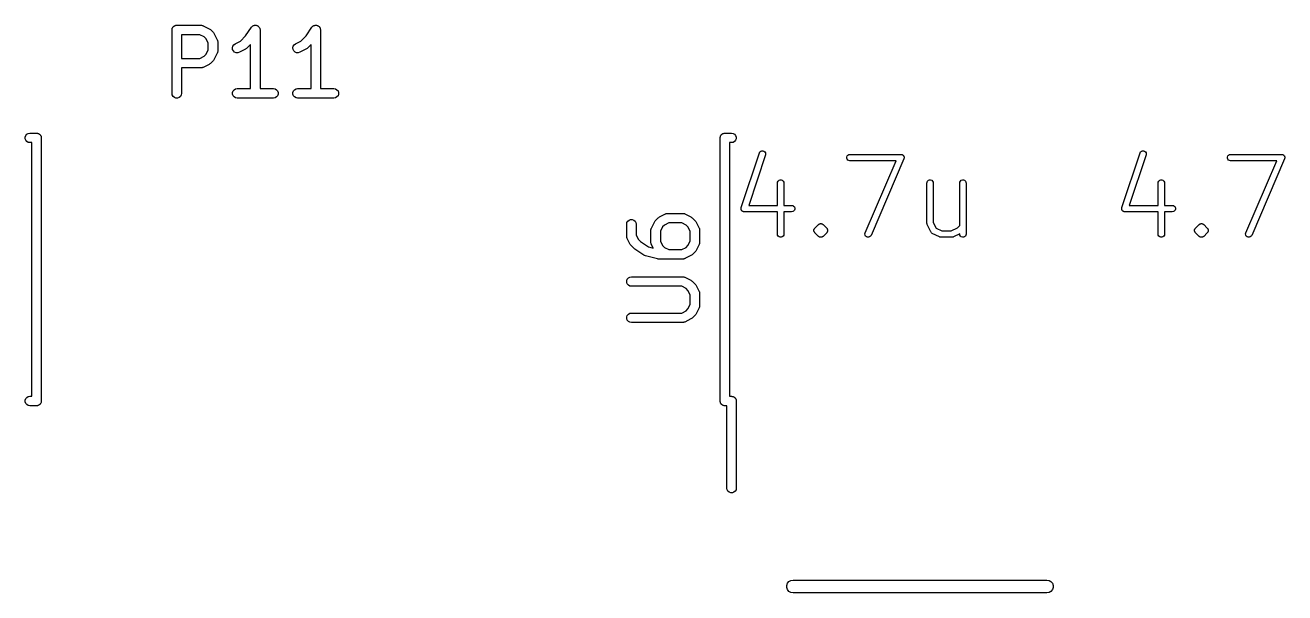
# Model space of a CAD drawing. Extents: x -2.2 to 75.9, y -81.1 to 9.2.
# Drawn here: x 36.9 to 56.75, y -44.1 to -35.15 of the extents above; entities that cross this region are included whole.
import ezdxf

# ---------------------------------------------------------------- set-up
doc = ezdxf.new("R2010")
doc.units = 0
doc.header["$MEASUREMENT"] = 0
doc.layers.add('BLACK', color=7, linetype='CONTINUOUS')

msp = doc.modelspace()

# ---------------------------------------------------------------- linework, layer by layer
at = {"layer": 'Black'}
for p, q in [((39.2107, -35.2224), (39.2119, -35.2159)), ((39.2107, -36.2224), (39.2107, -35.2224)), ((39.2119, -35.2094), (39.2141, -35.2032)), ((39.2119, -35.2159), (39.2119, -35.2094)), ((39.2141, -35.2032), (39.2152, -35.1967)), ((39.2152, -35.1967), (39.2185, -35.191)), ((39.2185, -35.191), (39.2208, -35.1849)), ((39.2208, -35.1849), (39.225, -35.1799)), ((39.225, -35.1799), (39.2283, -35.1742)), ((39.2283, -35.1742), (39.2333, -35.17)), ((39.2333, -35.17), (39.2375, -35.1649)), ((39.2375, -35.1649), (39.2432, -35.1616)), ((39.2432, -35.1616), (39.2482, -35.1574)), ((39.2482, -35.1574), (39.2544, -35.1552)), ((39.2544, -35.1552), (39.2601, -35.1519)), ((39.2601, -35.1519), (39.2665, -35.1508)), ((39.2665, -35.1508), (39.2727, -35.1485)), ((39.2727, -35.1485), (39.2793, -35.1485)), ((39.2793, -35.1485), (39.2857, -35.1474)), ((39.2857, -35.1474), (39.6667, -35.1474)), ((39.3607, -35.2974), (39.3607, -35.6712)), ((39.649, -35.2974), (39.3607, -35.2974)), ((39.7175, -35.3316), (39.649, -35.2974)), ((39.6667, -35.1474), (39.6709, -35.1481)), ((39.6709, -35.1481), (39.6752, -35.1479)), ((39.6752, -35.1479), (39.6837, -35.1504)), ((39.6837, -35.1504), (39.6923, -35.1519)), ((39.6923, -35.1519), (39.6961, -35.1541)), ((39.6961, -35.1541), (39.7002, -35.1553)), ((39.7002, -35.1553), (39.7954, -35.2029)), ((39.7479, -35.362), (39.7175, -35.3316)), ((39.7954, -35.2029), (39.8051, -35.2101)), ((39.8051, -35.2101), (39.8149, -35.217)), ((39.8149, -35.217), (39.8626, -35.2646)), ((39.8626, -35.2646), (39.8694, -35.2744)), ((39.8694, -35.2744), (39.8766, -35.2841)), ((39.8766, -35.2841), (39.9242, -35.3793)), ((40.2889, -35.3988), (40.3703, -35.3175)), ((40.3703, -35.3175), (40.4614, -35.1808)), ((40.4614, -35.1808), (40.4643, -35.1778)), ((40.4643, -35.1778), (40.4664, -35.1742)), ((40.4664, -35.1742), (40.4732, -35.1684)), ((40.4732, -35.1684), (40.4794, -35.1619)), ((40.4794, -35.1619), (40.4831, -35.1601)), ((40.4831, -35.1601), (40.4863, -35.1574)), ((40.4863, -35.1574), (40.4947, -35.1544)), ((40.4947, -35.1544), (40.5027, -35.1504)), ((40.5027, -35.1504), (40.5069, -35.1499)), ((40.5069, -35.1499), (40.5108, -35.1485)), ((40.5108, -35.1485), (40.5197, -35.1485)), ((40.5197, -35.1485), (40.5286, -35.1475)), ((40.5286, -35.1475), (40.5327, -35.1485)), ((40.5327, -35.1485), (40.5368, -35.1485)), ((40.5368, -35.1485), (40.5452, -35.1516)), ((40.5452, -35.1516), (40.5539, -35.1537)), ((40.5539, -35.1537), (40.5574, -35.156)), ((40.5574, -35.156), (40.5613, -35.1574)), ((40.5613, -35.1574), (40.5682, -35.1632)), ((40.5682, -35.1632), (40.5756, -35.1681)), ((40.5756, -35.1681), (40.5781, -35.1715)), ((40.5781, -35.1715), (40.5813, -35.1742)), ((40.5813, -35.1742), (40.5857, -35.1819)), ((40.5857, -35.1819), (40.591, -35.1891)), ((40.591, -35.1891), (40.5922, -35.1931)), ((40.5922, -35.1931), (40.5943, -35.1967)), ((40.5943, -35.1967), (40.5958, -35.2055)), ((40.5958, -35.2055), (40.5984, -35.2141)), ((40.5984, -35.2141), (40.5981, -35.2183)), ((40.5981, -35.2183), (40.5988, -35.2224)), ((40.5988, -35.2224), (40.5988, -36.1474)), ((41.2413, -35.3988), (41.3227, -35.3175)), ((41.3227, -35.3175), (41.4138, -35.1808)), ((41.4138, -35.1808), (41.4167, -35.1778)), ((41.4167, -35.1778), (41.4187, -35.1742)), ((41.4187, -35.1742), (41.4256, -35.1684)), ((41.4256, -35.1684), (41.4318, -35.1619)), ((41.4318, -35.1619), (41.4355, -35.1601)), ((41.4355, -35.1601), (41.4387, -35.1574)), ((41.4387, -35.1574), (41.4471, -35.1544)), ((41.4471, -35.1544), (41.4551, -35.1504)), ((41.4551, -35.1504), (41.4593, -35.1499)), ((41.4593, -35.1499), (41.4632, -35.1485)), ((41.4632, -35.1485), (41.4721, -35.1485)), ((41.4721, -35.1485), (41.481, -35.1475)), ((41.481, -35.1475), (41.4851, -35.1485)), ((41.4851, -35.1485), (41.4892, -35.1485)), ((41.4892, -35.1485), (41.4976, -35.1516)), ((41.4976, -35.1516), (41.5063, -35.1537)), ((41.5063, -35.1537), (41.5098, -35.156)), ((41.5098, -35.156), (41.5137, -35.1574)), ((41.5137, -35.1574), (41.5205, -35.1632)), ((41.5205, -35.1632), (41.528, -35.1681)), ((41.528, -35.1681), (41.5305, -35.1715)), ((41.5305, -35.1715), (41.5336, -35.1742)), ((41.5336, -35.1742), (41.5381, -35.1819)), ((41.5381, -35.1819), (41.5434, -35.1891)), ((41.5434, -35.1891), (41.5446, -35.1931)), ((41.5446, -35.1931), (41.5467, -35.1967)), ((41.5467, -35.1967), (41.5482, -35.2055)), ((41.5482, -35.2055), (41.5507, -35.2141)), ((41.5507, -35.2141), (41.5505, -35.2183)), ((41.5505, -35.2183), (41.5512, -35.2224)), ((41.5512, -35.2224), (41.5512, -36.1474)), ((39.7821, -35.4306), (39.7479, -35.362)), ((39.7479, -35.6065), (39.7821, -35.538)), ((39.7821, -35.538), (39.7821, -35.4306)), ((39.9242, -35.3793), (39.9255, -35.3835)), ((39.9255, -35.3835), (39.9276, -35.3872)), ((39.9276, -35.3872), (39.9291, -35.3959)), ((39.9291, -35.3959), (39.9317, -35.4043)), ((39.9317, -35.4043), (39.9314, -35.4086)), ((39.9314, -35.4086), (39.9321, -35.4129)), ((39.9321, -35.4129), (39.9321, -35.5557)), ((40.1632, -35.5036), (40.1693, -35.4783)), ((40.1662, -35.5295), (40.1632, -35.5036)), ((40.1779, -35.5528), (40.1662, -35.5295)), ((40.1693, -35.4783), (40.1836, -35.4565)), ((40.1836, -35.4565), (40.2046, -35.441)), ((40.2046, -35.441), (40.2889, -35.3988)), ((40.3669, -35.5276), (40.2716, -35.5752)), ((40.3765, -35.5204), (40.3669, -35.5276)), ((40.3864, -35.5135), (40.3765, -35.5204)), ((40.4488, -35.4511), (40.3864, -35.5135)), ((40.4488, -36.1474), (40.4488, -35.4511)), ((41.1156, -35.5036), (41.1217, -35.4783)), ((41.1186, -35.5295), (41.1156, -35.5036)), ((41.1302, -35.5528), (41.1186, -35.5295)), ((41.1217, -35.4783), (41.136, -35.4565)), ((41.136, -35.4565), (41.1569, -35.441)), ((41.1569, -35.441), (41.2413, -35.3988)), ((41.3193, -35.5276), (41.224, -35.5752)), ((41.3289, -35.5204), (41.3193, -35.5276)), ((41.3387, -35.5135), (41.3289, -35.5204)), ((41.4012, -35.4511), (41.3387, -35.5135)), ((41.4012, -36.1474), (41.4012, -35.4511)), ((39.3607, -35.6712), (39.649, -35.6712)), ((39.649, -35.6712), (39.7175, -35.6369)), ((39.7175, -35.6369), (39.7479, -35.6065)), ((39.8626, -35.704), (39.8149, -35.7516)), ((39.8694, -35.6942), (39.8626, -35.704)), ((39.8766, -35.6845), (39.8694, -35.6942)), ((39.9242, -35.5893), (39.8766, -35.6845)), ((39.9255, -35.5851), (39.9242, -35.5893)), ((39.9276, -35.5814), (39.9255, -35.5851)), ((39.9291, -35.5727), (39.9276, -35.5814)), ((39.9317, -35.5643), (39.9291, -35.5727)), ((39.9321, -35.5557), (39.9314, -35.56)), ((39.9314, -35.56), (39.9317, -35.5643)), ((40.1968, -35.5707), (40.1779, -35.5528)), ((40.2207, -35.581), (40.1968, -35.5707)), ((40.2467, -35.5826), (40.2207, -35.581)), ((40.2716, -35.5752), (40.2467, -35.5826)), ((41.1492, -35.5707), (41.1302, -35.5528)), ((41.173, -35.581), (41.1492, -35.5707)), ((41.199, -35.5826), (41.173, -35.581)), ((41.224, -35.5752), (41.199, -35.5826)), ((39.6667, -35.8212), (39.3607, -35.8212)), ((39.3607, -35.8212), (39.3607, -36.2224)), ((39.6709, -35.8204), (39.6667, -35.8212)), ((39.6752, -35.8207), (39.6709, -35.8204)), ((39.6837, -35.8182), (39.6752, -35.8207)), ((39.6923, -35.8167), (39.6837, -35.8182)), ((39.6961, -35.8145), (39.6923, -35.8167)), ((39.7002, -35.8133), (39.6961, -35.8145)), ((39.7954, -35.7657), (39.7002, -35.8133)), ((39.8051, -35.7585), (39.7954, -35.7657)), ((39.8149, -35.7516), (39.8051, -35.7585)), ((39.2152, -36.248), (39.2107, -36.2224)), ((39.2283, -36.2706), (39.2152, -36.248)), ((39.2482, -36.2873), (39.2283, -36.2706)), ((39.2727, -36.2962), (39.2482, -36.2873)), ((39.2987, -36.2962), (39.2727, -36.2962)), ((39.3232, -36.2873), (39.2987, -36.2962)), ((39.3432, -36.2706), (39.3232, -36.2873)), ((39.3562, -36.248), (39.3432, -36.2706)), ((39.3607, -36.2224), (39.3562, -36.248)), ((40.1642, -36.2094), (40.1731, -36.1849)), ((40.1642, -36.2354), (40.1642, -36.2094)), ((40.1731, -36.2599), (40.1642, -36.2354)), ((40.1731, -36.1849), (40.1899, -36.1649)), ((40.1899, -36.2798), (40.1731, -36.2599)), ((40.1899, -36.1649), (40.2124, -36.1519)), ((40.2124, -36.2929), (40.1899, -36.2798)), ((40.2124, -36.1519), (40.2381, -36.1474)), ((40.2381, -36.2974), (40.2124, -36.2929)), ((40.2381, -36.1474), (40.4488, -36.1474)), ((40.8095, -36.2974), (40.2381, -36.2974)), ((40.5988, -36.1474), (40.8095, -36.1474)), ((40.8095, -36.1474), (40.8352, -36.1519)), ((40.8352, -36.2929), (40.8095, -36.2974)), ((40.8352, -36.1519), (40.8577, -36.1649)), ((40.8577, -36.2798), (40.8352, -36.2929)), ((40.8577, -36.1649), (40.8745, -36.1849)), ((40.8745, -36.2599), (40.8577, -36.2798)), ((40.8745, -36.1849), (40.8834, -36.2094)), ((40.8834, -36.2354), (40.8745, -36.2599)), ((40.8834, -36.2094), (40.8834, -36.2354)), ((41.1166, -36.2094), (41.1255, -36.1849)), ((41.1166, -36.2354), (41.1166, -36.2094)), ((41.1255, -36.2599), (41.1166, -36.2354)), ((41.1255, -36.1849), (41.1423, -36.1649)), ((41.1423, -36.2798), (41.1255, -36.2599)), ((41.1423, -36.1649), (41.1648, -36.1519)), ((41.1648, -36.2929), (41.1423, -36.2798)), ((41.1648, -36.1519), (41.1905, -36.1474)), ((41.1905, -36.2974), (41.1648, -36.2929)), ((41.1905, -36.1474), (41.4012, -36.1474)), ((41.7619, -36.2974), (41.1905, -36.2974)), ((41.5512, -36.1474), (41.7619, -36.1474)), ((41.7619, -36.1474), (41.7876, -36.1519)), ((41.7876, -36.2929), (41.7619, -36.2974)), ((41.7876, -36.1519), (41.8101, -36.1649)), ((41.8101, -36.2798), (41.7876, -36.2929)), ((41.8101, -36.1649), (41.8269, -36.1849)), ((41.8269, -36.2599), (41.8101, -36.2798)), ((41.8269, -36.1849), (41.8358, -36.2094)), ((41.8358, -36.2354), (41.8269, -36.2599)), ((41.8358, -36.2094), (41.8358, -36.2354)), ((36.8961, -36.912), (36.905, -36.8875)), ((36.8961, -36.938), (36.8961, -36.912)), ((36.905, -36.8875), (36.9218, -36.8675)), ((36.9218, -36.8675), (36.9443, -36.8545)), ((36.9443, -36.8545), (36.97, -36.85)), ((36.97, -36.85), (37.075, -36.85)), ((37.075, -36.85), (37.0815, -36.8511)), ((37.0815, -36.8511), (37.088, -36.8511)), ((37.088, -36.8511), (37.0942, -36.8534)), ((37.0942, -36.8534), (37.1007, -36.8545)), ((37.1007, -36.8545), (37.1063, -36.8578)), ((37.1063, -36.8578), (37.1125, -36.86)), ((37.1125, -36.86), (37.1175, -36.8643)), ((37.1175, -36.8643), (37.1232, -36.8675)), ((37.1232, -36.8675), (37.1274, -36.8726)), ((37.1274, -36.8726), (37.1325, -36.8768)), ((37.1325, -36.8768), (37.1357, -36.8825)), ((37.1357, -36.8825), (37.14, -36.8875)), ((37.14, -36.8875), (37.1422, -36.8937)), ((37.1422, -36.8937), (37.1455, -36.8993)), ((37.1455, -36.8993), (37.1466, -36.9058)), ((37.1466, -36.9058), (37.1489, -36.912)), ((37.1489, -36.912), (37.1489, -36.9185)), ((37.1489, -36.9185), (37.15, -36.925)), ((37.15, -36.925), (37.15, -41.075)), ((47.85, -36.925), (47.8511, -36.9185)), ((47.85, -41.075), (47.85, -36.925)), ((47.8511, -36.912), (47.8534, -36.9058)), ((47.8511, -36.9185), (47.8511, -36.912)), ((47.8534, -36.9058), (47.8545, -36.8993)), ((47.8545, -36.8993), (47.8578, -36.8937)), ((47.8578, -36.8937), (47.86, -36.8875)), ((47.86, -36.8875), (47.8643, -36.8825)), ((47.8643, -36.8825), (47.8675, -36.8768)), ((47.8675, -36.8768), (47.8726, -36.8726)), ((47.8726, -36.8726), (47.8768, -36.8675)), ((47.8768, -36.8675), (47.8825, -36.8643)), ((47.8825, -36.8643), (47.8875, -36.86)), ((47.8875, -36.86), (47.8937, -36.8578)), ((47.8937, -36.8578), (47.8993, -36.8545)), ((47.8993, -36.8545), (47.9058, -36.8534)), ((47.9058, -36.8534), (47.912, -36.8511)), ((47.912, -36.8511), (47.9185, -36.8511)), ((47.9185, -36.8511), (47.925, -36.85)), ((47.925, -36.85), (48.03, -36.85)), ((48.03, -36.85), (48.0557, -36.8545)), ((48.0557, -36.8545), (48.0782, -36.8675)), ((48.0782, -36.8675), (48.095, -36.8875)), ((48.095, -36.8875), (48.1039, -36.912)), ((48.1039, -36.912), (48.1039, -36.938)), ((36.905, -36.9625), (36.8961, -36.938)), ((36.9218, -36.9825), (36.905, -36.9625)), ((36.9443, -36.9955), (36.9218, -36.9825)), ((36.97, -37), (36.9443, -36.9955)), ((37, -37), (36.97, -37)), ((37, -41), (37, -37)), ((48.03, -37), (48, -37)), ((48, -37), (48, -41)), ((48.0557, -36.9955), (48.03, -37)), ((48.0782, -36.9825), (48.0557, -36.9955)), ((48.095, -36.9625), (48.0782, -36.9825)), ((48.1039, -36.938), (48.095, -36.9625)), ((48.5069, -37.1288), (48.5245, -37.1283)), ((48.5245, -37.1283), (48.5413, -37.1339)), ((54.5069, -37.1288), (54.5245, -37.1283)), ((54.5245, -37.1283), (54.5413, -37.1339)), ((48.1816, -38.0243), (48.4689, -37.1625)), ((48.5653, -37.1947), (48.3003, -37.9896)), ((48.4689, -37.1625), (48.4773, -37.147)), ((48.4773, -37.147), (48.4905, -37.1353)), ((48.4905, -37.1353), (48.5069, -37.1288)), ((48.5413, -37.1339), (48.5551, -37.1449)), ((48.5551, -37.1449), (48.5643, -37.1599)), ((48.5643, -37.1599), (48.5679, -37.1772)), ((48.5679, -37.1772), (48.5653, -37.1947)), ((49.8459, -37.2272), (49.8519, -37.2106)), ((49.8459, -37.2449), (49.8459, -37.2272)), ((49.8519, -37.2614), (49.8459, -37.2449)), ((49.8519, -37.2106), (49.8633, -37.1971)), ((49.8633, -37.275), (49.8519, -37.2614)), ((49.8633, -37.1971), (49.8786, -37.1883)), ((49.8786, -37.2838), (49.8633, -37.275)), ((49.8786, -37.1883), (49.8959, -37.1852)), ((49.8959, -37.2868), (49.8786, -37.2838)), ((49.8959, -37.1852), (50.7003, -37.1852)), ((50.6232, -37.2868), (49.8959, -37.2868)), ((50.1365, -38.4225), (50.6232, -37.2868)), ((50.747, -37.2561), (50.2299, -38.4626)), ((50.7003, -37.1852), (50.706, -37.1863)), ((50.706, -37.1863), (50.7119, -37.1866)), ((50.7119, -37.1866), (50.7146, -37.1878)), ((50.7146, -37.1878), (50.7176, -37.1883)), ((50.7176, -37.1883), (50.7227, -37.1912)), ((50.7227, -37.1912), (50.7281, -37.1935)), ((50.7281, -37.1935), (50.7303, -37.1956)), ((50.7303, -37.1956), (50.7329, -37.1971)), ((50.7329, -37.1971), (50.7367, -37.2016)), ((50.7367, -37.2016), (50.7409, -37.2056)), ((50.7409, -37.2056), (50.7423, -37.2083)), ((50.7423, -37.2083), (50.7443, -37.2106)), ((50.7443, -37.2106), (50.7463, -37.2161)), ((50.7463, -37.2161), (50.7489, -37.2214)), ((50.7483, -37.2504), (50.747, -37.2561)), ((50.7503, -37.2449), (50.7483, -37.2504)), ((50.7489, -37.2214), (50.7493, -37.2244)), ((50.7493, -37.2244), (50.7503, -37.2272)), ((50.7503, -37.2272), (50.7503, -37.2331)), ((50.7503, -37.2331), (50.751, -37.2389)), ((50.751, -37.2389), (50.7503, -37.2418)), ((50.7503, -37.2418), (50.7503, -37.2449)), ((54.1816, -38.0243), (54.4689, -37.1625)), ((54.5653, -37.1947), (54.3003, -37.9896)), ((54.4689, -37.1625), (54.4773, -37.147)), ((54.4773, -37.147), (54.4905, -37.1353)), ((54.4905, -37.1353), (54.5069, -37.1288)), ((54.5413, -37.1339), (54.5551, -37.1449)), ((54.5551, -37.1449), (54.5643, -37.1599)), ((54.5643, -37.1599), (54.5679, -37.1772)), ((54.5679, -37.1772), (54.5653, -37.1947)), ((55.8459, -37.2272), (55.8519, -37.2106)), ((55.8459, -37.2449), (55.8459, -37.2272)), ((55.8519, -37.2614), (55.8459, -37.2449)), ((55.8519, -37.2106), (55.8633, -37.1971)), ((55.8633, -37.275), (55.8519, -37.2614)), ((55.8633, -37.1971), (55.8786, -37.1883)), ((55.8786, -37.2838), (55.8633, -37.275)), ((55.8786, -37.1883), (55.8959, -37.1852)), ((55.8959, -37.2868), (55.8786, -37.2838)), ((55.8959, -37.1852), (56.7003, -37.1852)), ((56.6232, -37.2868), (55.8959, -37.2868)), ((56.1365, -38.4225), (56.6232, -37.2868)), ((56.747, -37.2561), (56.2299, -38.4626)), ((56.7003, -37.1852), (56.706, -37.1863)), ((56.706, -37.1863), (56.7119, -37.1866)), ((56.7119, -37.1866), (56.7146, -37.1878)), ((56.7146, -37.1878), (56.7176, -37.1883)), ((56.7176, -37.1883), (56.7227, -37.1912)), ((56.7227, -37.1912), (56.7281, -37.1935)), ((56.7281, -37.1935), (56.7303, -37.1956)), ((56.7303, -37.1956), (56.7329, -37.1971)), ((56.7329, -37.1971), (56.7367, -37.2016)), ((56.7367, -37.2016), (56.7409, -37.2056)), ((56.7409, -37.2056), (56.7423, -37.2083)), ((56.7423, -37.2083), (56.7443, -37.2106)), ((56.7443, -37.2106), (56.7463, -37.2161)), ((56.7463, -37.2161), (56.7489, -37.2214)), ((56.7483, -37.2504), (56.747, -37.2561)), ((56.7503, -37.2449), (56.7483, -37.2504)), ((56.7489, -37.2214), (56.7493, -37.2244)), ((56.7493, -37.2244), (56.7503, -37.2272)), ((56.7503, -37.2272), (56.7503, -37.2331)), ((56.7503, -37.2331), (56.751, -37.2389)), ((56.751, -37.2389), (56.7503, -37.2418)), ((56.7503, -37.2418), (56.7503, -37.2449)), ((48.7535, -37.6382), (48.7566, -37.6208)), ((48.7535, -37.9896), (48.7535, -37.6382)), ((48.7566, -37.6208), (48.7654, -37.6056)), ((48.7654, -37.6056), (48.7789, -37.5942)), ((48.7789, -37.5942), (48.7955, -37.5882)), ((48.7955, -37.5882), (48.8132, -37.5882)), ((48.8132, -37.5882), (48.8297, -37.5942)), ((48.8297, -37.5942), (48.8432, -37.6056)), ((48.8432, -37.6056), (48.8521, -37.6208)), ((48.8521, -37.6208), (48.8551, -37.6382)), ((48.8551, -37.6382), (48.8551, -37.9896)), ((51.1091, -37.6382), (51.1121, -37.6208)), ((51.1091, -38.2702), (51.1091, -37.6382)), ((51.1121, -37.6208), (51.121, -37.6056)), ((51.121, -37.6056), (51.1345, -37.5942)), ((51.1345, -37.5942), (51.1511, -37.5882)), ((51.1511, -37.5882), (51.1687, -37.5882)), ((51.1687, -37.5882), (51.1853, -37.5942)), ((51.1853, -37.5942), (51.1988, -37.6056)), ((51.1988, -37.6056), (51.2076, -37.6208)), ((51.2076, -37.6208), (51.2107, -37.6382)), ((51.2107, -37.6382), (51.2107, -38.2582)), ((51.6262, -37.6382), (51.6292, -37.6208)), ((51.6262, -38.3066), (51.6262, -37.6382)), ((51.6292, -37.6208), (51.638, -37.6056)), ((51.638, -37.6056), (51.6516, -37.5942)), ((51.6516, -37.5942), (51.6681, -37.5882)), ((51.6681, -37.5882), (51.6858, -37.5882)), ((51.6858, -37.5882), (51.7024, -37.5942)), ((51.7024, -37.5942), (51.7159, -37.6056)), ((51.7159, -37.6056), (51.7247, -37.6208)), ((51.7247, -37.6208), (51.7278, -37.6382)), ((51.7278, -37.6382), (51.7278, -38.4425)), ((54.7535, -37.6382), (54.7566, -37.6208)), ((54.7535, -37.9896), (54.7535, -37.6382)), ((54.7566, -37.6208), (54.7654, -37.6056)), ((54.7654, -37.6056), (54.7789, -37.5942)), ((54.7789, -37.5942), (54.7955, -37.5882)), ((54.7955, -37.5882), (54.8132, -37.5882)), ((54.8132, -37.5882), (54.8297, -37.5942)), ((54.8297, -37.5942), (54.8432, -37.6056)), ((54.8432, -37.6056), (54.8521, -37.6208)), ((54.8521, -37.6208), (54.8551, -37.6382)), ((54.8551, -37.6382), (54.8551, -37.9896)), ((46.9944, -38.1222), (46.9982, -38.12)), ((46.9982, -38.12), (47.0068, -38.1185)), ((47.0068, -38.1185), (47.0152, -38.116)), ((47.0152, -38.116), (47.0196, -38.1162)), ((47.0196, -38.1162), (47.0238, -38.1155)), ((47.0238, -38.1155), (47.2619, -38.1155)), ((47.2619, -38.1155), (47.2662, -38.1162)), ((47.2662, -38.1162), (47.2705, -38.116)), ((47.2705, -38.116), (47.2789, -38.1185)), ((47.2789, -38.1185), (47.2876, -38.12)), ((47.2876, -38.12), (47.2913, -38.1222)), ((48.179, -38.0418), (48.1798, -38.0367)), ((48.1798, -38.0454), (48.179, -38.0418)), ((48.1798, -38.0316), (48.1811, -38.028)), ((48.1798, -38.0367), (48.1798, -38.0316)), ((48.1798, -38.0492), (48.1798, -38.0454)), ((48.1815, -38.054), (48.1798, -38.0492)), ((48.1811, -38.028), (48.1816, -38.0243)), ((48.1826, -38.0591), (48.1815, -38.054)), ((48.1845, -38.0623), (48.1826, -38.0591)), ((48.1858, -38.0658), (48.1845, -38.0623)), ((48.1891, -38.0697), (48.1858, -38.0658)), ((48.1918, -38.0741), (48.1891, -38.0697)), ((48.1947, -38.0764), (48.1918, -38.0741)), ((48.1972, -38.0793), (48.1947, -38.0764)), ((48.2016, -38.0819), (48.1972, -38.0793)), ((48.2056, -38.0851), (48.2016, -38.0819)), ((48.2092, -38.0862), (48.2056, -38.0851)), ((48.2124, -38.0881), (48.2092, -38.0862)), ((48.2175, -38.089), (48.2124, -38.0881)), ((48.2224, -38.0906), (48.2175, -38.089)), ((48.2261, -38.0905), (48.2224, -38.0906)), ((48.2298, -38.0912), (48.2261, -38.0905)), ((48.7535, -38.0912), (48.2298, -38.0912)), ((48.3003, -37.9896), (48.7535, -37.9896)), ((48.7535, -38.4425), (48.7535, -38.0912)), ((48.8551, -37.9896), (48.9767, -37.9896)), ((48.9767, -38.0912), (48.8551, -38.0912)), ((48.8551, -38.0912), (48.8551, -38.4425)), ((48.9767, -37.9896), (48.9941, -37.9926)), ((48.9941, -38.0881), (48.9767, -38.0912)), ((48.9941, -37.9926), (49.0093, -38.0015)), ((49.0093, -38.0793), (48.9941, -38.0881)), ((49.0093, -38.0015), (49.0207, -38.015)), ((49.0207, -38.0658), (49.0093, -38.0793)), ((49.0207, -38.015), (49.0267, -38.0316)), ((49.0267, -38.0492), (49.0207, -38.0658)), ((49.0267, -38.0316), (49.0267, -38.0492)), ((54.179, -38.0418), (54.1798, -38.0367)), ((54.1798, -38.0454), (54.179, -38.0418)), ((54.1798, -38.0316), (54.1811, -38.028)), ((54.1798, -38.0367), (54.1798, -38.0316)), ((54.1798, -38.0492), (54.1798, -38.0454)), ((54.1815, -38.054), (54.1798, -38.0492)), ((54.1811, -38.028), (54.1816, -38.0243)), ((54.1826, -38.0591), (54.1815, -38.054)), ((54.1845, -38.0623), (54.1826, -38.0591)), ((54.1858, -38.0658), (54.1845, -38.0623)), ((54.1891, -38.0697), (54.1858, -38.0658)), ((54.1918, -38.0741), (54.1891, -38.0697)), ((54.1947, -38.0764), (54.1918, -38.0741)), ((54.1972, -38.0793), (54.1947, -38.0764)), ((54.2016, -38.0819), (54.1972, -38.0793)), ((54.2056, -38.0851), (54.2016, -38.0819)), ((54.2092, -38.0862), (54.2056, -38.0851)), ((54.2124, -38.0881), (54.2092, -38.0862)), ((54.2175, -38.089), (54.2124, -38.0881)), ((54.2224, -38.0906), (54.2175, -38.089)), ((54.2261, -38.0905), (54.2224, -38.0906)), ((54.2298, -38.0912), (54.2261, -38.0905)), ((54.7535, -38.0912), (54.2298, -38.0912)), ((54.3003, -37.9896), (54.7535, -37.9896)), ((54.7535, -38.4425), (54.7535, -38.0912)), ((54.8551, -37.9896), (54.9767, -37.9896)), ((54.9767, -38.0912), (54.8551, -38.0912)), ((54.8551, -38.0912), (54.8551, -38.4425)), ((54.9767, -37.9896), (54.9941, -37.9926)), ((54.9941, -38.0881), (54.9767, -38.0912)), ((54.9941, -37.9926), (55.0093, -38.0015)), ((55.0093, -38.0793), (54.9941, -38.0881)), ((55.0093, -38.0015), (55.0207, -38.015)), ((55.0207, -38.0658), (55.0093, -38.0793)), ((55.0207, -38.015), (55.0267, -38.0316)), ((55.0267, -38.0492), (55.0207, -38.0658)), ((55.0267, -38.0316), (55.0267, -38.0492)), ((46.3774, -38.2857), (46.3819, -38.2601)), ((46.3774, -38.4762), (46.3774, -38.2857)), ((46.3819, -38.2601), (46.3949, -38.2375)), ((46.3949, -38.2375), (46.4149, -38.2208)), ((46.4149, -38.2208), (46.4394, -38.2119)), ((46.4394, -38.2119), (46.4654, -38.2119)), ((46.4654, -38.2119), (46.4899, -38.2208)), ((46.4899, -38.2208), (46.5098, -38.2375)), ((46.5098, -38.2375), (46.5229, -38.2601)), ((46.5229, -38.2601), (46.5274, -38.2857)), ((46.5274, -38.2857), (46.5274, -38.4585)), ((46.7663, -38.3474), (46.8139, -38.2522)), ((46.8139, -38.2522), (46.821, -38.2425)), ((46.821, -38.2425), (46.8279, -38.2327)), ((46.8279, -38.2327), (46.8755, -38.1851)), ((46.8755, -38.1851), (46.8854, -38.1782)), ((46.8854, -38.1782), (46.895, -38.171)), ((46.895, -38.171), (46.9903, -38.1234)), ((46.973, -38.2997), (46.9426, -38.3301)), ((47.0415, -38.2655), (46.973, -38.2997)), ((46.9903, -38.1234), (46.9944, -38.1222)), ((47.2442, -38.2655), (47.0415, -38.2655)), ((47.3127, -38.2997), (47.2442, -38.2655)), ((47.2913, -38.1222), (47.2954, -38.1234)), ((47.2954, -38.1234), (47.3907, -38.171)), ((47.3431, -38.3301), (47.3127, -38.2997)), ((47.3907, -38.171), (47.4003, -38.1782)), ((47.4003, -38.1782), (47.4102, -38.1851)), ((47.4102, -38.1851), (47.4578, -38.2327)), ((47.4578, -38.2327), (47.4647, -38.2425)), ((47.4647, -38.2425), (47.4718, -38.2522)), ((47.4718, -38.2522), (47.5195, -38.3474)), ((49.3429, -38.3492), (49.4004, -38.2917)), ((49.4004, -38.2917), (49.404, -38.2892)), ((49.404, -38.2892), (49.4072, -38.286)), ((49.4072, -38.286), (49.4092, -38.2851)), ((49.4092, -38.2851), (49.4109, -38.2836)), ((49.4109, -38.2836), (49.413, -38.2829)), ((49.413, -38.2829), (49.4148, -38.2816)), ((49.4148, -38.2816), (49.4191, -38.2805)), ((49.4191, -38.2805), (49.4232, -38.2786)), ((49.4232, -38.2786), (49.4254, -38.2784)), ((49.4254, -38.2784), (49.4275, -38.2776)), ((49.4275, -38.2776), (49.4297, -38.2776)), ((49.4297, -38.2776), (49.4319, -38.277)), ((49.4319, -38.277), (49.4363, -38.2774)), ((49.4363, -38.2774), (49.4407, -38.277)), ((49.4407, -38.277), (49.4429, -38.2776)), ((49.4429, -38.2776), (49.4451, -38.2776)), ((49.4451, -38.2776), (49.4472, -38.2784)), ((49.4472, -38.2784), (49.4495, -38.2786)), ((49.4495, -38.2786), (49.4535, -38.2805)), ((49.4535, -38.2805), (49.4578, -38.2816)), ((49.4578, -38.2816), (49.4596, -38.2829)), ((49.4596, -38.2829), (49.4617, -38.2836)), ((49.4617, -38.2836), (49.4634, -38.2851)), ((49.4634, -38.2851), (49.4654, -38.286)), ((49.4654, -38.286), (49.4686, -38.2892)), ((49.4686, -38.2892), (49.4722, -38.2917)), ((49.4722, -38.2917), (49.5297, -38.3492)), ((51.1096, -38.2731), (51.1091, -38.2702)), ((51.1094, -38.276), (51.1096, -38.2731)), ((51.1111, -38.2817), (51.1094, -38.276)), ((51.1121, -38.2876), (51.1111, -38.2817)), ((51.1136, -38.2901), (51.1121, -38.2876)), ((51.1144, -38.2929), (51.1136, -38.2901)), ((51.1719, -38.4078), (51.1144, -38.2929)), ((51.2107, -38.2582), (51.2552, -38.3472)), ((51.5894, -38.3433), (51.6262, -38.3066)), ((55.3429, -38.3492), (55.4004, -38.2917)), ((55.4004, -38.2917), (55.404, -38.2892)), ((55.404, -38.2892), (55.4072, -38.286)), ((55.4072, -38.286), (55.4092, -38.2851)), ((55.4092, -38.2851), (55.4109, -38.2836)), ((55.4109, -38.2836), (55.413, -38.2829)), ((55.413, -38.2829), (55.4148, -38.2816)), ((55.4148, -38.2816), (55.4191, -38.2805)), ((55.4191, -38.2805), (55.4232, -38.2786)), ((55.4232, -38.2786), (55.4254, -38.2784)), ((55.4254, -38.2784), (55.4275, -38.2776)), ((55.4275, -38.2776), (55.4297, -38.2776)), ((55.4297, -38.2776), (55.4319, -38.277)), ((55.4319, -38.277), (55.4363, -38.2774)), ((55.4363, -38.2774), (55.4407, -38.277)), ((55.4407, -38.277), (55.4429, -38.2776)), ((55.4429, -38.2776), (55.4451, -38.2776)), ((55.4451, -38.2776), (55.4472, -38.2784)), ((55.4472, -38.2784), (55.4495, -38.2786)), ((55.4495, -38.2786), (55.4535, -38.2805)), ((55.4535, -38.2805), (55.4578, -38.2816)), ((55.4578, -38.2816), (55.4596, -38.2829)), ((55.4596, -38.2829), (55.4617, -38.2836)), ((55.4617, -38.2836), (55.4634, -38.2851)), ((55.4634, -38.2851), (55.4654, -38.286)), ((55.4654, -38.286), (55.4686, -38.2892)), ((55.4686, -38.2892), (55.4722, -38.2917)), ((55.4722, -38.2917), (55.5297, -38.3492)), ((46.3781, -38.4804), (46.3774, -38.4762)), ((46.3779, -38.4848), (46.3781, -38.4804)), ((46.3804, -38.4932), (46.3779, -38.4848)), ((46.3819, -38.5018), (46.3804, -38.4932)), ((46.3841, -38.5056), (46.3819, -38.5018)), ((46.3853, -38.5097), (46.3841, -38.5056)), ((46.4329, -38.605), (46.3853, -38.5097)), ((46.5274, -38.4585), (46.5616, -38.527)), ((46.7583, -38.381), (46.7591, -38.3767)), ((46.7583, -38.5714), (46.7583, -38.381)), ((46.7588, -38.3724), (46.7613, -38.364)), ((46.7591, -38.3767), (46.7588, -38.3724)), ((46.7613, -38.364), (46.7629, -38.3553)), ((46.7629, -38.3553), (46.765, -38.3516)), ((46.765, -38.3516), (46.7663, -38.3474)), ((46.9426, -38.3301), (46.9083, -38.3987)), ((46.9083, -38.3987), (46.9083, -38.5537)), ((47.3774, -38.3987), (47.3431, -38.3301)), ((47.3774, -38.5537), (47.3774, -38.3987)), ((47.5195, -38.3474), (47.5207, -38.3516)), ((47.5207, -38.3516), (47.5229, -38.3553)), ((47.5229, -38.3553), (47.5244, -38.364)), ((47.5244, -38.364), (47.5269, -38.3724)), ((47.5269, -38.3724), (47.5266, -38.3767)), ((47.5266, -38.3767), (47.5274, -38.381)), ((47.5274, -38.381), (47.5274, -38.5714)), ((48.7566, -38.4599), (48.7535, -38.4425)), ((48.7654, -38.4752), (48.7566, -38.4599)), ((48.7789, -38.4865), (48.7654, -38.4752)), ((48.7955, -38.4926), (48.7789, -38.4865)), ((48.8132, -38.4926), (48.7955, -38.4926)), ((48.8297, -38.4865), (48.8132, -38.4926)), ((48.8432, -38.4752), (48.8297, -38.4865)), ((48.8521, -38.4599), (48.8432, -38.4752)), ((48.8551, -38.4425), (48.8521, -38.4599)), ((49.3283, -38.3807), (49.3294, -38.3764)), ((49.3286, -38.3851), (49.3283, -38.3807)), ((49.3283, -38.3895), (49.3286, -38.3851)), ((49.3294, -38.3938), (49.3283, -38.3895)), ((49.3294, -38.3764), (49.3298, -38.3719)), ((49.3298, -38.3982), (49.3294, -38.3938)), ((49.3298, -38.3719), (49.3317, -38.3679)), ((49.3317, -38.4023), (49.3298, -38.3982)), ((49.3317, -38.3679), (49.3328, -38.3636)), ((49.3328, -38.4066), (49.3317, -38.4023)), ((49.3328, -38.3636), (49.3354, -38.36)), ((49.3354, -38.4102), (49.3328, -38.4066)), ((49.3354, -38.36), (49.3372, -38.356)), ((49.3372, -38.4142), (49.3354, -38.4102)), ((49.3372, -38.356), (49.3404, -38.3528)), ((49.3404, -38.4174), (49.3372, -38.4142)), ((49.3404, -38.3528), (49.3429, -38.3492)), ((49.3429, -38.421), (49.3404, -38.4174)), ((49.4004, -38.4785), (49.3429, -38.421)), ((49.404, -38.481), (49.4004, -38.4785)), ((49.4072, -38.4842), (49.404, -38.481)), ((49.4092, -38.4851), (49.4072, -38.4842)), ((49.4109, -38.4865), (49.4092, -38.4851)), ((49.413, -38.4873), (49.4109, -38.4865)), ((49.4148, -38.4886), (49.413, -38.4873)), ((49.4191, -38.4897), (49.4148, -38.4886)), ((49.4232, -38.4916), (49.4191, -38.4897)), ((49.4254, -38.4918), (49.4232, -38.4916)), ((49.4275, -38.4926), (49.4254, -38.4918)), ((49.4297, -38.4926), (49.4275, -38.4926)), ((49.4319, -38.4932), (49.4297, -38.4926)), ((49.4363, -38.4928), (49.4319, -38.4932)), ((49.4407, -38.4932), (49.4363, -38.4928)), ((49.4429, -38.4926), (49.4407, -38.4932)), ((49.4451, -38.4926), (49.4429, -38.4926)), ((49.4472, -38.4918), (49.4451, -38.4926)), ((49.4495, -38.4916), (49.4472, -38.4918)), ((49.4535, -38.4897), (49.4495, -38.4916)), ((49.4578, -38.4886), (49.4535, -38.4897)), ((49.4596, -38.4873), (49.4578, -38.4886)), ((49.4617, -38.4865), (49.4596, -38.4873)), ((49.4634, -38.4851), (49.4617, -38.4865)), ((49.4654, -38.4842), (49.4634, -38.4851)), ((49.4686, -38.481), (49.4654, -38.4842)), ((49.4722, -38.4785), (49.4686, -38.481)), ((49.5297, -38.421), (49.4722, -38.4785)), ((49.5297, -38.3492), (49.5322, -38.3528)), ((49.5322, -38.4174), (49.5297, -38.421)), ((49.5322, -38.3528), (49.5354, -38.356)), ((49.5354, -38.4142), (49.5322, -38.4174)), ((49.5354, -38.356), (49.5373, -38.36)), ((49.5373, -38.4102), (49.5354, -38.4142)), ((49.5373, -38.36), (49.5398, -38.3636)), ((49.5398, -38.4066), (49.5373, -38.4102)), ((49.5398, -38.3636), (49.541, -38.3679)), ((49.541, -38.4023), (49.5398, -38.4066)), ((49.541, -38.3679), (49.5428, -38.3719)), ((49.5428, -38.3982), (49.541, -38.4023)), ((49.5428, -38.3719), (49.5432, -38.3764)), ((49.5432, -38.3938), (49.5428, -38.3982)), ((49.5432, -38.3764), (49.5444, -38.3807)), ((49.5444, -38.3895), (49.5432, -38.3938)), ((49.5444, -38.3807), (49.544, -38.3851)), ((49.544, -38.3851), (49.5444, -38.3895)), ((50.1325, -38.4397), (50.1365, -38.4225)), ((50.1346, -38.4572), (50.1325, -38.4397)), ((50.1425, -38.473), (50.1346, -38.4572)), ((50.1554, -38.4851), (50.1425, -38.473)), ((50.1716, -38.492), (50.1554, -38.4851)), ((50.1892, -38.493), (50.1716, -38.492)), ((50.2061, -38.4879), (50.1892, -38.493)), ((50.2202, -38.4773), (50.2061, -38.4879)), ((50.2299, -38.4626), (50.2202, -38.4773)), ((51.1763, -38.4138), (51.1719, -38.4078)), ((51.1804, -38.42), (51.1763, -38.4138)), ((51.1816, -38.4209), (51.1804, -38.42)), ((51.1824, -38.422), (51.1816, -38.4209)), ((51.1886, -38.4261), (51.1824, -38.422)), ((51.1946, -38.4305), (51.1886, -38.4261)), ((51.3095, -38.488), (51.1946, -38.4305)), ((51.2552, -38.3472), (51.3442, -38.3917)), ((51.3123, -38.4888), (51.3095, -38.488)), ((51.3149, -38.4903), (51.3123, -38.4888)), ((51.3207, -38.4913), (51.3149, -38.4903)), ((51.3264, -38.493), (51.3207, -38.4913)), ((51.3294, -38.4928), (51.3264, -38.493)), ((51.3322, -38.4933), (51.3294, -38.4928)), ((51.5046, -38.4933), (51.3322, -38.4933)), ((51.3442, -38.3917), (51.4926, -38.3917)), ((51.4926, -38.3917), (51.5894, -38.3433)), ((51.5075, -38.4928), (51.5046, -38.4933)), ((51.5104, -38.493), (51.5075, -38.4928)), ((51.5161, -38.4913), (51.5104, -38.493)), ((51.522, -38.4903), (51.5161, -38.4913)), ((51.5245, -38.4888), (51.522, -38.4903)), ((51.5273, -38.488), (51.5245, -38.4888)), ((51.6262, -38.4386), (51.5273, -38.488)), ((51.6262, -38.4425), (51.6262, -38.4386)), ((51.6292, -38.4599), (51.6262, -38.4425)), ((51.638, -38.4752), (51.6292, -38.4599)), ((51.6516, -38.4865), (51.638, -38.4752)), ((51.6681, -38.4926), (51.6516, -38.4865)), ((51.6858, -38.4926), (51.6681, -38.4926)), ((51.7024, -38.4865), (51.6858, -38.4926)), ((51.7159, -38.4752), (51.7024, -38.4865)), ((51.7247, -38.4599), (51.7159, -38.4752)), ((51.7278, -38.4425), (51.7247, -38.4599)), ((54.7566, -38.4599), (54.7535, -38.4425)), ((54.7654, -38.4752), (54.7566, -38.4599)), ((54.7789, -38.4865), (54.7654, -38.4752)), ((54.7955, -38.4926), (54.7789, -38.4865)), ((54.8132, -38.4926), (54.7955, -38.4926)), ((54.8297, -38.4865), (54.8132, -38.4926)), ((54.8432, -38.4752), (54.8297, -38.4865)), ((54.8521, -38.4599), (54.8432, -38.4752)), ((54.8551, -38.4425), (54.8521, -38.4599)), ((55.3283, -38.3807), (55.3294, -38.3764)), ((55.3286, -38.3851), (55.3283, -38.3807)), ((55.3283, -38.3895), (55.3286, -38.3851)), ((55.3294, -38.3938), (55.3283, -38.3895)), ((55.3294, -38.3764), (55.3298, -38.3719)), ((55.3298, -38.3982), (55.3294, -38.3938)), ((55.3298, -38.3719), (55.3317, -38.3679)), ((55.3317, -38.4023), (55.3298, -38.3982)), ((55.3317, -38.3679), (55.3328, -38.3636)), ((55.3328, -38.4066), (55.3317, -38.4023)), ((55.3328, -38.3636), (55.3354, -38.36)), ((55.3354, -38.4102), (55.3328, -38.4066)), ((55.3354, -38.36), (55.3372, -38.356)), ((55.3372, -38.4142), (55.3354, -38.4102)), ((55.3372, -38.356), (55.3404, -38.3528)), ((55.3404, -38.4174), (55.3372, -38.4142)), ((55.3404, -38.3528), (55.3429, -38.3492)), ((55.3429, -38.421), (55.3404, -38.4174)), ((55.4004, -38.4785), (55.3429, -38.421)), ((55.404, -38.481), (55.4004, -38.4785)), ((55.4072, -38.4842), (55.404, -38.481)), ((55.4092, -38.4851), (55.4072, -38.4842)), ((55.4109, -38.4865), (55.4092, -38.4851)), ((55.413, -38.4873), (55.4109, -38.4865)), ((55.4148, -38.4886), (55.413, -38.4873)), ((55.4191, -38.4897), (55.4148, -38.4886)), ((55.4232, -38.4916), (55.4191, -38.4897)), ((55.4254, -38.4918), (55.4232, -38.4916)), ((55.4275, -38.4926), (55.4254, -38.4918)), ((55.4297, -38.4926), (55.4275, -38.4926)), ((55.4319, -38.4932), (55.4297, -38.4926)), ((55.4363, -38.4928), (55.4319, -38.4932)), ((55.4407, -38.4932), (55.4363, -38.4928)), ((55.4429, -38.4926), (55.4407, -38.4932)), ((55.4451, -38.4926), (55.4429, -38.4926)), ((55.4472, -38.4918), (55.4451, -38.4926)), ((55.4495, -38.4916), (55.4472, -38.4918)), ((55.4535, -38.4897), (55.4495, -38.4916)), ((55.4578, -38.4886), (55.4535, -38.4897)), ((55.4596, -38.4873), (55.4578, -38.4886)), ((55.4617, -38.4865), (55.4596, -38.4873)), ((55.4634, -38.4851), (55.4617, -38.4865)), ((55.4654, -38.4842), (55.4634, -38.4851)), ((55.4686, -38.481), (55.4654, -38.4842)), ((55.4722, -38.4785), (55.4686, -38.481)), ((55.5297, -38.421), (55.4722, -38.4785)), ((55.5297, -38.3492), (55.5322, -38.3528)), ((55.5322, -38.4174), (55.5297, -38.421)), ((55.5322, -38.3528), (55.5354, -38.356)), ((55.5354, -38.4142), (55.5322, -38.4174)), ((55.5354, -38.356), (55.5373, -38.36)), ((55.5373, -38.4102), (55.5354, -38.4142)), ((55.5373, -38.36), (55.5398, -38.3636)), ((55.5398, -38.4066), (55.5373, -38.4102)), ((55.5398, -38.3636), (55.541, -38.3679)), ((55.541, -38.4023), (55.5398, -38.4066)), ((55.541, -38.3679), (55.5428, -38.3719)), ((55.5428, -38.3982), (55.541, -38.4023)), ((55.5428, -38.3719), (55.5432, -38.3764)), ((55.5432, -38.3938), (55.5428, -38.3982)), ((55.5432, -38.3764), (55.5444, -38.3807)), ((55.5444, -38.3895), (55.5432, -38.3938)), ((55.5444, -38.3807), (55.544, -38.3851)), ((55.544, -38.3851), (55.5444, -38.3895)), ((56.1325, -38.4397), (56.1365, -38.4225)), ((56.1346, -38.4572), (56.1325, -38.4397)), ((56.1425, -38.473), (56.1346, -38.4572)), ((56.1554, -38.4851), (56.1425, -38.473)), ((56.1716, -38.492), (56.1554, -38.4851)), ((56.1892, -38.493), (56.1716, -38.492)), ((56.2061, -38.4879), (56.1892, -38.493)), ((56.2202, -38.4773), (56.2061, -38.4879)), ((56.2299, -38.4626), (56.2202, -38.4773)), ((46.4401, -38.6146), (46.4329, -38.605)), ((46.447, -38.6245), (46.4401, -38.6146)), ((46.4946, -38.6721), (46.447, -38.6245)), ((46.5007, -38.6763), (46.4946, -38.6721)), ((46.506, -38.6815), (46.5007, -38.6763)), ((46.6489, -38.7767), (46.506, -38.6815)), ((46.5616, -38.527), (46.5954, -38.5608)), ((46.5954, -38.5608), (46.7213, -38.6447)), ((46.7213, -38.6447), (46.7954, -38.6632)), ((46.7591, -38.5757), (46.7583, -38.5714)), ((46.7588, -38.58), (46.7591, -38.5757)), ((46.7613, -38.5884), (46.7588, -38.58)), ((46.7629, -38.5971), (46.7613, -38.5884)), ((46.765, -38.6008), (46.7629, -38.5971)), ((46.7663, -38.605), (46.765, -38.6008)), ((46.7954, -38.6632), (46.7663, -38.605)), ((46.9083, -38.5537), (46.9426, -38.6222)), ((46.9426, -38.6222), (46.973, -38.6526)), ((46.973, -38.6526), (47.0415, -38.6869)), ((47.0415, -38.6869), (47.2442, -38.6869)), ((47.2442, -38.6869), (47.3127, -38.6526)), ((47.3127, -38.6526), (47.3431, -38.6222)), ((47.3431, -38.6222), (47.3774, -38.5537)), ((47.4647, -38.7099), (47.4578, -38.7197)), ((47.4718, -38.7002), (47.4647, -38.7099)), ((47.5195, -38.605), (47.4718, -38.7002)), ((47.5207, -38.6008), (47.5195, -38.605)), ((47.5229, -38.5971), (47.5207, -38.6008)), ((47.5244, -38.5884), (47.5229, -38.5971)), ((47.5269, -38.58), (47.5244, -38.5884)), ((47.5274, -38.5714), (47.5266, -38.5757)), ((47.5266, -38.5757), (47.5269, -38.58)), ((46.6606, -38.7818), (46.6489, -38.7767)), ((46.6723, -38.787), (46.6606, -38.7818)), ((46.8628, -38.8347), (46.6723, -38.787)), ((46.8719, -38.8353), (46.8628, -38.8347)), ((46.881, -38.8369), (46.8719, -38.8353)), ((47.2619, -38.8369), (46.881, -38.8369)), ((47.2662, -38.8362), (47.2619, -38.8369)), ((47.2705, -38.8364), (47.2662, -38.8362)), ((47.2789, -38.8339), (47.2705, -38.8364)), ((47.2876, -38.8324), (47.2789, -38.8339)), ((47.2913, -38.8302), (47.2876, -38.8324)), ((47.2954, -38.829), (47.2913, -38.8302)), ((47.3907, -38.7814), (47.2954, -38.829)), ((47.4003, -38.7742), (47.3907, -38.7814)), ((47.4102, -38.7673), (47.4003, -38.7742)), ((47.4578, -38.7197), (47.4102, -38.7673)), ((46.3785, -39.1775), (46.3874, -39.153)), ((46.3785, -39.2035), (46.3785, -39.1775)), ((46.3874, -39.228), (46.3785, -39.2035)), ((46.3874, -39.153), (46.4042, -39.133)), ((46.4042, -39.2479), (46.3874, -39.228)), ((46.4042, -39.133), (46.4267, -39.12)), ((46.4267, -39.261), (46.4042, -39.2479)), ((46.4267, -39.12), (46.4524, -39.1155)), ((46.4524, -39.2655), (46.4267, -39.261)), ((46.4524, -39.1155), (47.2619, -39.1155)), ((47.2442, -39.2655), (46.4524, -39.2655)), ((47.3127, -39.2997), (47.2442, -39.2655)), ((47.2619, -39.1155), (47.2662, -39.1162)), ((47.2662, -39.1162), (47.2705, -39.116)), ((47.2705, -39.116), (47.2789, -39.1185)), ((47.2789, -39.1185), (47.2876, -39.12)), ((47.2876, -39.12), (47.2913, -39.1222)), ((47.2913, -39.1222), (47.2954, -39.1234)), ((47.2954, -39.1234), (47.3907, -39.171)), ((47.3431, -39.3301), (47.3127, -39.2997)), ((47.3907, -39.171), (47.4003, -39.1782)), ((47.4003, -39.1782), (47.4102, -39.1851)), ((47.4102, -39.1851), (47.4578, -39.2327)), ((47.4578, -39.2327), (47.4647, -39.2425)), ((47.4647, -39.2425), (47.4718, -39.2522)), ((47.4718, -39.2522), (47.5195, -39.3474)), ((47.3774, -39.3987), (47.3431, -39.3301)), ((47.3774, -39.5537), (47.3774, -39.3987)), ((47.5195, -39.3474), (47.5207, -39.3516)), ((47.5207, -39.3516), (47.5229, -39.3553)), ((47.5229, -39.3553), (47.5244, -39.364)), ((47.5244, -39.364), (47.5269, -39.3724)), ((47.5269, -39.3724), (47.5266, -39.3767)), ((47.5266, -39.3767), (47.5274, -39.381)), ((47.5274, -39.381), (47.5274, -39.5714)), ((46.3874, -39.7244), (46.4042, -39.7045)), ((46.4042, -39.7045), (46.4267, -39.6914)), ((46.4267, -39.6914), (46.4524, -39.6869)), ((46.4524, -39.6869), (47.2442, -39.6869)), ((47.2442, -39.6869), (47.3127, -39.6526)), ((47.3127, -39.6526), (47.3431, -39.6222)), ((47.3431, -39.6222), (47.3774, -39.5537)), ((47.4718, -39.7002), (47.4647, -39.7099)), ((47.5195, -39.605), (47.4718, -39.7002)), ((47.5207, -39.6008), (47.5195, -39.605)), ((47.5229, -39.5971), (47.5207, -39.6008)), ((47.5244, -39.5884), (47.5229, -39.5971)), ((47.5269, -39.58), (47.5244, -39.5884)), ((47.5274, -39.5714), (47.5266, -39.5757)), ((47.5266, -39.5757), (47.5269, -39.58)), ((46.3785, -39.7489), (46.3874, -39.7244)), ((46.3785, -39.7749), (46.3785, -39.7489)), ((46.3874, -39.7994), (46.3785, -39.7749)), ((46.4042, -39.8194), (46.3874, -39.7994)), ((46.4267, -39.8324), (46.4042, -39.8194)), ((46.4524, -39.8369), (46.4267, -39.8324)), ((47.2619, -39.8369), (46.4524, -39.8369)), ((47.2662, -39.8362), (47.2619, -39.8369)), ((47.2705, -39.8364), (47.2662, -39.8362)), ((47.2789, -39.8339), (47.2705, -39.8364)), ((47.2876, -39.8324), (47.2789, -39.8339)), ((47.2913, -39.8302), (47.2876, -39.8324)), ((47.2954, -39.829), (47.2913, -39.8302)), ((47.3907, -39.7814), (47.2954, -39.829)), ((47.4003, -39.7742), (47.3907, -39.7814)), ((47.4102, -39.7673), (47.4003, -39.7742)), ((47.4578, -39.7197), (47.4102, -39.7673)), ((47.4647, -39.7099), (47.4578, -39.7197)), ((36.8961, -41.062), (36.905, -41.0375)), ((36.8961, -41.088), (36.8961, -41.062)), ((36.905, -41.1125), (36.8961, -41.088)), ((36.905, -41.0375), (36.9218, -41.0175)), ((36.9218, -41.0175), (36.9443, -41.0045)), ((36.9443, -41.0045), (36.97, -41)), ((36.97, -41), (37, -41)), ((37.1466, -41.0942), (37.1455, -41.1007)), ((37.1489, -41.088), (37.1466, -41.0942)), ((37.15, -41.075), (37.1489, -41.0815)), ((37.1489, -41.0815), (37.1489, -41.088)), ((47.8511, -41.0815), (47.85, -41.075)), ((47.8511, -41.088), (47.8511, -41.0815)), ((47.8534, -41.0942), (47.8511, -41.088)), ((47.8545, -41.1007), (47.8534, -41.0942)), ((48, -41), (48.03, -41)), ((48.03, -41), (48.0365, -41.0011)), ((48.0365, -41.0011), (48.043, -41.0011)), ((48.043, -41.0011), (48.0492, -41.0034)), ((48.0492, -41.0034), (48.0557, -41.0045)), ((48.0557, -41.0045), (48.0613, -41.0078)), ((48.0613, -41.0078), (48.0675, -41.01)), ((48.0675, -41.01), (48.0725, -41.0143)), ((48.0725, -41.0143), (48.0782, -41.0175)), ((48.0782, -41.0175), (48.0824, -41.0226)), ((48.0824, -41.0226), (48.0875, -41.0268)), ((48.0875, -41.0268), (48.0907, -41.0325)), ((48.0907, -41.0325), (48.095, -41.0375)), ((48.095, -41.0375), (48.0972, -41.0437)), ((48.0972, -41.0437), (48.1005, -41.0493)), ((48.1005, -41.0493), (48.1016, -41.0558)), ((48.1016, -41.0558), (48.1039, -41.062)), ((48.1039, -41.062), (48.1039, -41.0685)), ((48.1039, -41.0685), (48.105, -41.075)), ((48.105, -41.075), (48.105, -42.45)), ((36.9218, -41.1325), (36.905, -41.1125)), ((36.9443, -41.1455), (36.9218, -41.1325)), ((36.97, -41.15), (36.9443, -41.1455)), ((37.075, -41.15), (36.97, -41.15)), ((37.0815, -41.1489), (37.075, -41.15)), ((37.088, -41.1489), (37.0815, -41.1489)), ((37.0942, -41.1466), (37.088, -41.1489)), ((37.1007, -41.1455), (37.0942, -41.1466)), ((37.1063, -41.1422), (37.1007, -41.1455)), ((37.1125, -41.14), (37.1063, -41.1422)), ((37.1175, -41.1357), (37.1125, -41.14)), ((37.1232, -41.1325), (37.1175, -41.1357)), ((37.1274, -41.1274), (37.1232, -41.1325)), ((37.1325, -41.1232), (37.1274, -41.1274)), ((37.1357, -41.1175), (37.1325, -41.1232)), ((37.14, -41.1125), (37.1357, -41.1175)), ((37.1422, -41.1063), (37.14, -41.1125)), ((37.1455, -41.1007), (37.1422, -41.1063)), ((47.8578, -41.1063), (47.8545, -41.1007)), ((47.86, -41.1125), (47.8578, -41.1063)), ((47.8643, -41.1175), (47.86, -41.1125)), ((47.8675, -41.1232), (47.8643, -41.1175)), ((47.8726, -41.1274), (47.8675, -41.1232)), ((47.8768, -41.1325), (47.8726, -41.1274)), ((47.8825, -41.1357), (47.8768, -41.1325)), ((47.8875, -41.14), (47.8825, -41.1357)), ((47.8937, -41.1422), (47.8875, -41.14)), ((47.8993, -41.1455), (47.8937, -41.1422)), ((47.9058, -41.1466), (47.8993, -41.1455)), ((47.912, -41.1489), (47.9058, -41.1466)), ((47.9185, -41.1489), (47.912, -41.1489)), ((47.925, -41.15), (47.9185, -41.1489)), ((47.955, -41.15), (47.925, -41.15)), ((47.955, -42.45), (47.955, -41.15)), ((47.9595, -42.4757), (47.955, -42.45)), ((47.9725, -42.4982), (47.9595, -42.4757)), ((48.1005, -42.4757), (48.0875, -42.4982)), ((48.105, -42.45), (48.1005, -42.4757)), ((47.9925, -42.515), (47.9725, -42.4982)), ((48.017, -42.5239), (47.9925, -42.515)), ((48.043, -42.5239), (48.017, -42.5239)), ((48.0675, -42.515), (48.043, -42.5239)), ((48.0875, -42.4982), (48.0675, -42.515)), ((48.9015, -43.9826), (48.9134, -43.95)), ((48.9015, -44.0174), (48.9015, -43.9826)), ((48.9134, -44.05), (48.9015, -44.0174)), ((48.9134, -43.95), (48.9357, -43.9234)), ((48.9357, -44.0766), (48.9134, -44.05)), ((48.9357, -43.9234), (48.9658, -43.906)), ((48.9658, -44.094), (48.9357, -44.0766)), ((48.9658, -43.906), (49, -43.9)), ((49, -43.9), (53, -43.9)), ((53, -43.9), (53.0342, -43.906)), ((53.0342, -43.906), (53.0643, -43.9234)), ((53.0643, -44.0766), (53.0342, -44.094)), ((53.0643, -43.9234), (53.0866, -43.95)), ((53.0866, -44.05), (53.0643, -44.0766)), ((53.0866, -43.95), (53.0985, -43.9826)), ((53.0985, -44.0174), (53.0866, -44.05)), ((53.0985, -43.9826), (53.0985, -44.0174)), ((49, -44.1), (48.9658, -44.094)), ((53, -44.1), (49, -44.1)), ((53.0342, -44.094), (53, -44.1))]:
    msp.add_line(p, q, dxfattribs=at)

doc.saveas('drawing.dxf')
